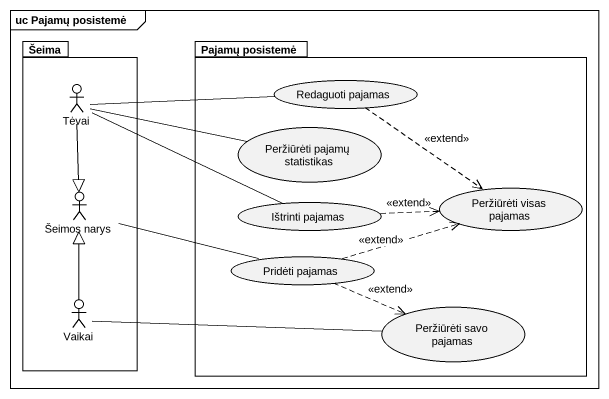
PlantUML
@startuml
mainframe uc Pajamų posistemė
package Šeima {
  actor Tėvai
  actor "Šeimos narys" as Šeimos_narys
  actor Vaikai
}
package "Pajamų posistemė" as Pajamų_posistemė {
  usecase "Redaguoti pajamas" as Redaguoti_pajamas
  usecase "Peržiūrėti pajamų statistikas" as Peržiūrėti_pajamų
  usecase "Peržiūrėti visas pajamas" as Peržiūrėti_visas_pajamas
  usecase "Ištrinti pajamas" as Ištrinti_pajamas
  usecase "Pridėti pajamas" as Pridėti_pajamas
  usecase "Peržiūrėti savo pajamas" as Peržiūrėti_savo_pajamas
}
Tėvai -right- Redaguoti_pajamas
Tėvai -right- Peržiūrėti_pajamų
Tėvai --|> Šeimos_narys
Tėvai -right- Ištrinti_pajamas
Redaguoti_pajamas ..> Peržiūrėti_visas_pajamas : <<extend>>
Šeimos_narys -right- Pridėti_pajamas
Ištrinti_pajamas .right.> Peržiūrėti_visas_pajamas : <<extend>>
Pridėti_pajamas .right.> Peržiūrėti_visas_pajamas : <<extend>>
Pridėti_pajamas .right.> Peržiūrėti_savo_pajamas : <<extend>>
Vaikai -up-|> Šeimos_narys
Vaikai -right- Peržiūrėti_savo_pajamas
@enduml
